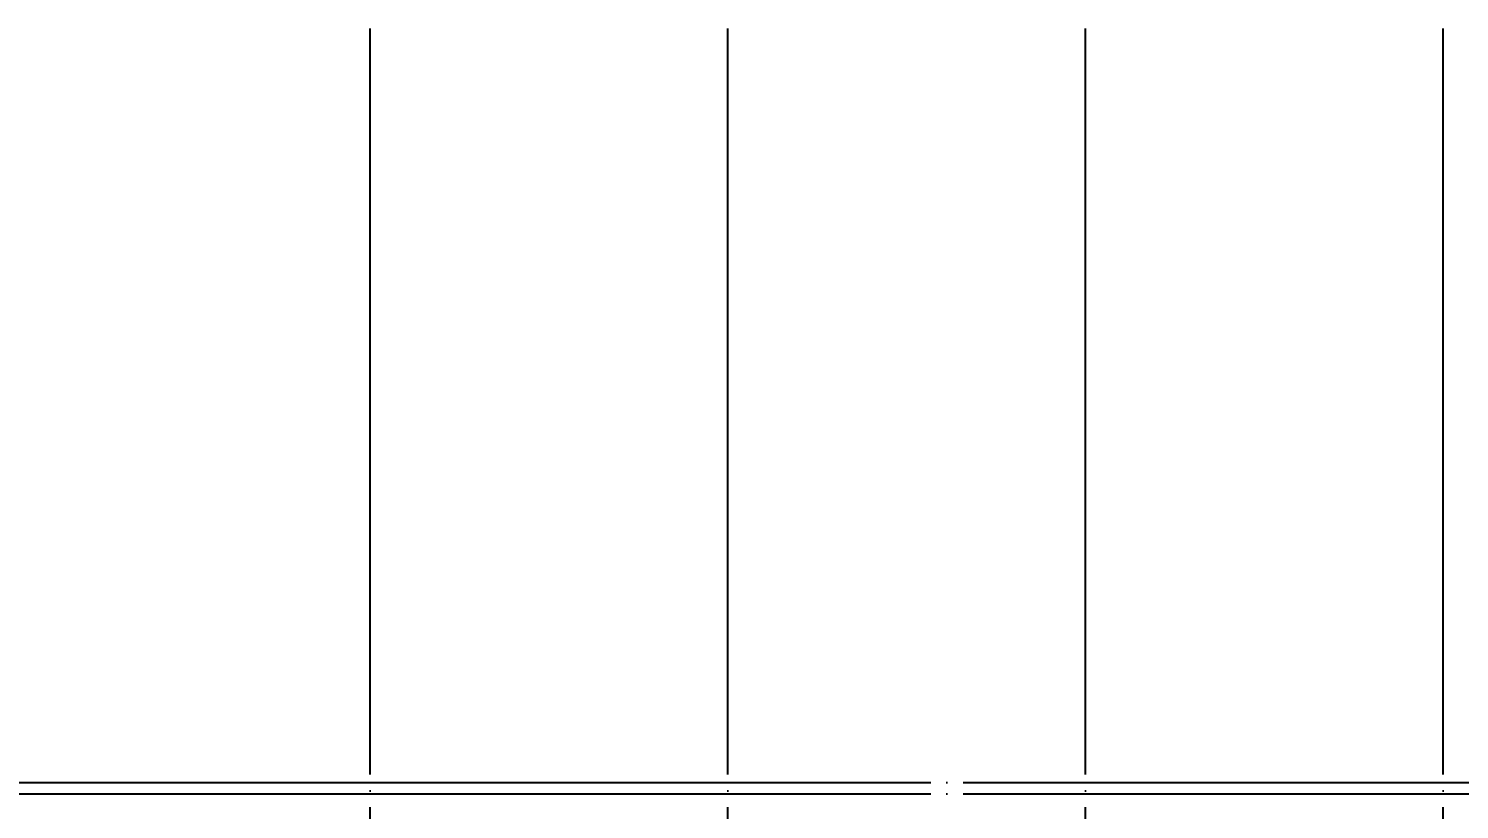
# Model space of a CAD drawing. Header units: millimetres. Extents: x 4754612 to 5801174, y 2368242 to 2777223.
# Drawn here: x 4963163 to 5007163, y 2621423 to 2645428 of the extents above; entities that cross this region are included whole.
import ezdxf

# ---------------------------------------------------------------- set-up
doc = ezdxf.new("R2010")
doc.units = ezdxf.units.MM
doc.header["$LTSCALE"] = 1000
doc.linetypes.add('CEN', pattern=[6.2, 6, -0.1, 0, -0.1])
doc.layers.get('DEFPOINTS').update_dxf_attribs({"color": 151})
doc.layers.add('3 dim0', color=7, linetype='Continuous')
doc.layers.add('A-중심선', color=10, linetype='CEN')
doc.styles.add('AUDIT_D_190715091641-0', font='')
doc.styles.get('AUDIT_D_190715091641-0').set_extended_font_data('Dotum')
doc.dimstyles.new('scale600', dxfattribs={"dimscale": 600, "dimtxt": 2, "dimasz": 1, "dimexe": 1, "dimexo": 2.5, "dimgap": 0.8, "dimtad": 1, "dimdec": 0, "dimzin": 0, "dimdsep": 46, "dimlunit": 6, "dimtxsty": 'AUDIT_D_190715091641-0', "dimblk": 'DOT', "dimcen": 0, "dimdle": 1, "dimclrd": 256, "dimclre": 256, "dimclrt": 3, "dimadec": 0, "dimazin": 0, "dimtfac": 1, "dimtdec": 0, "dimtix": 1, "dimtmove": 2, "dimatfit": 3, "dimldrblk": 'DOT', "dimfxl": 0, "dimtolj": 1, "dimtzin": 0, "dimarcsym": 0})

# ---------------------------------------------------------------- blocks, each defined once
blk = doc.blocks.new('_Dot')
at = {"color": 0, "linetype": 'ByBlock', "lineweight": -2}
blk.add_line((-0.5, 0), (-1, 0), dxfattribs=at)
at = {"color": 0, "linetype": 'ByBlock', "const_width": 0.5}
blk.add_lwpolyline([(-0.25, 0, 1), (0.25, 0, 1)], format="xyb", close=True, dxfattribs=at)
blk = doc.blocks.new('*D98')
at = {"layer": '3 dim0', "lineweight": -2, "transparency": 16777216}
for p, q in [((4907663, 2646928), (4907663, 2670057)), ((5116663, 2646928), (5116663, 2670057)), ((5115763, 2669457), (4908563, 2669457))]:
    blk.add_line(p, q, dxfattribs=at)
at = {"layer": 'DEFPOINTS', "color": 0, "transparency": 16777216}
for p in [(4907663, 2669457), (4907663, 2645428), (5116663, 2645428)]:
    blk.add_point(p, dxfattribs=at)
at = {"layer": '3 dim0', "lineweight": -2, "transparency": 16777216, "xscale": 900, "yscale": 900, "zscale": 900, "rotation": 180}
blk.add_blockref('_Dot', (4907663, 2669457), dxfattribs=at)
at = {"layer": '3 dim0', "lineweight": -2, "transparency": 16777216, "xscale": 900, "yscale": 900, "zscale": 900}
blk.add_blockref('_Dot', (5116663, 2669457), dxfattribs=at)
at = {"layer": '3 dim0', "color": 3, "transparency": 16777216, "insert": (5012163, 2671191), "char_height": 2100, "attachment_point": 5, "style": 'AUDIT_D_190715091641-0'}
blk.add_mtext('\\A1;209,000', dxfattribs=at)

msp = doc.modelspace()

# ---------------------------------------------------------------- linework, layer by layer
at = {"layer": 'A-중심선', "ltscale": 5}
for p, q in [((4973663.3, 2560495.412), (4973663.3, 2645427.791)), ((4984663.3, 2560495.412), (4984663.3, 2645427.791)), ((4995663.3, 2560495.412), (4995663.3, 2645427.791)), ((5006663.3, 2560495.412), (5006663.3, 2645427.791)), ((4867905.529, 2622249.621), (5176073.3, 2622249.621)), ((4867905.529, 2621899.621), (5176073.3, 2621899.621))]:
    msp.add_line(p, q, dxfattribs=at)

# ---------------------------------------------------------------- dimensions: what is measured, and where the dimension line sits
at = {"layer": '3 dim0'}
dim = msp.add_linear_dim(base=(4907663.3, 2669457.2), p1=(5116663.3, 2645427.791), p2=(4907663.3, 2645427.791), angle=180, dimstyle='scale600', override={"dimtxt": 3.5, "dimasz": 1.5}, dxfattribs=at)
dim.commit()
dim.dimension.update_dxf_attribs({"geometry": '*D98', "text_midpoint": (5012163.3, 2671190.931)})

doc.saveas('drawing.dxf')
